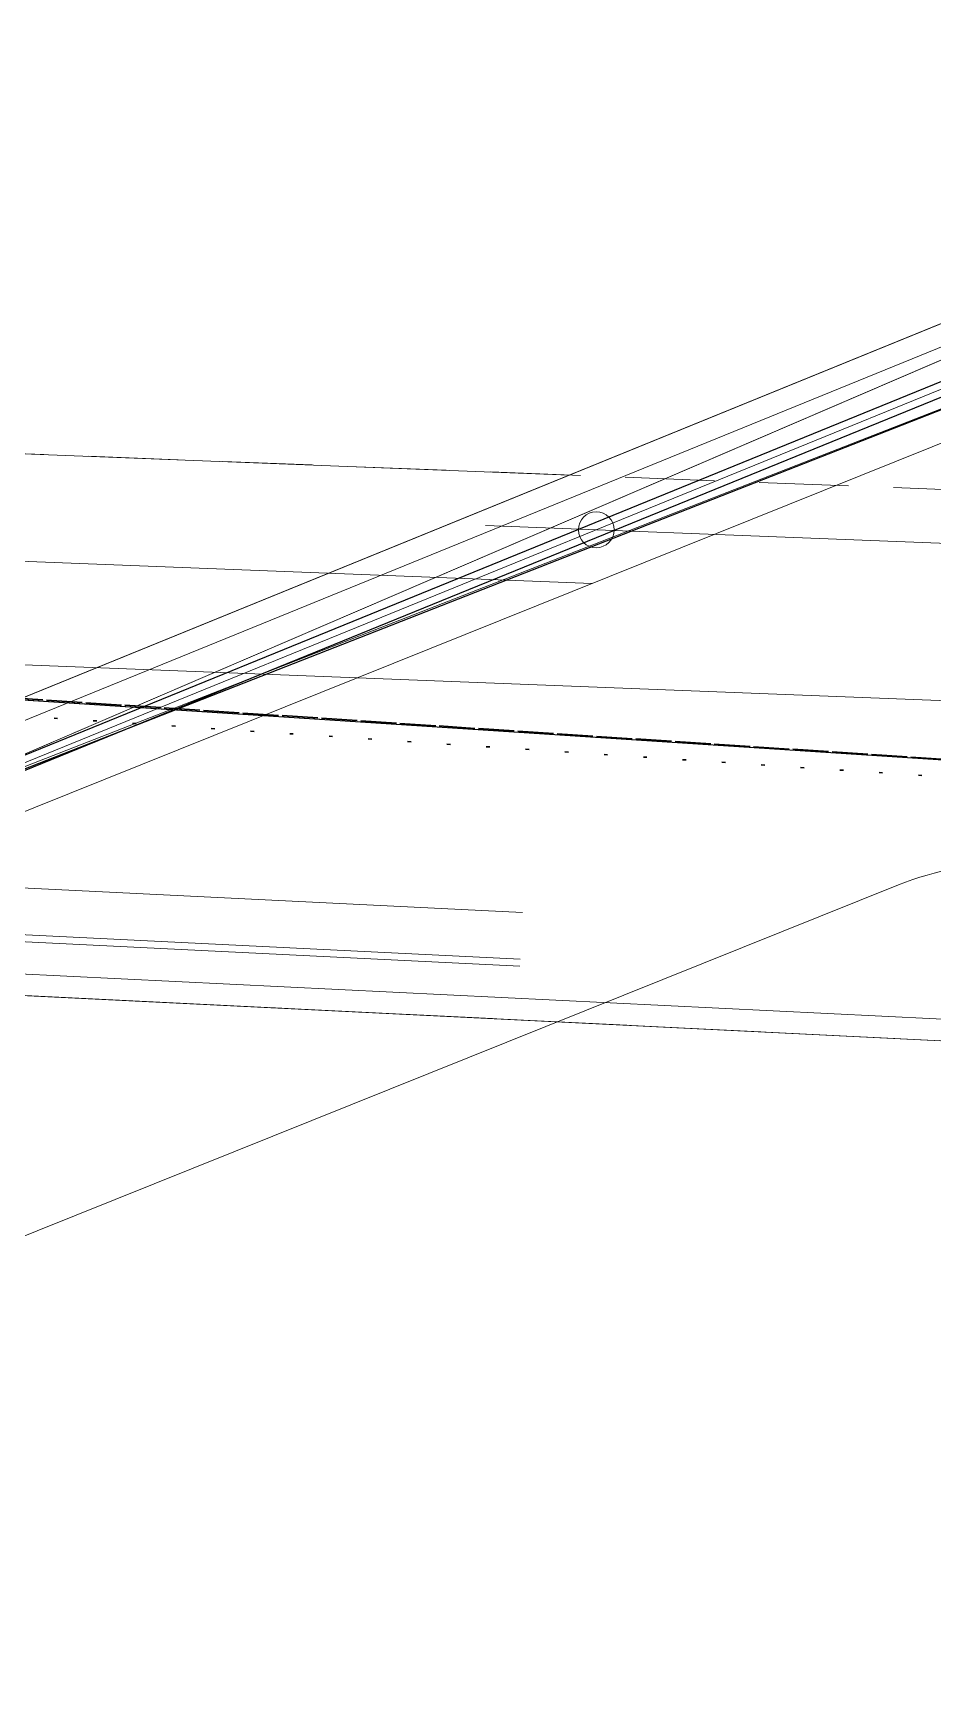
# Model space of a CAD drawing. Header units: metres. Extents: x 302924 to 306036, y 6267404 to 6269261.
# Drawn here: x 303782.45 to 303807.58, y 6268707.53 to 6268753.91 of the extents above; entities that cross this region are included whole.
import ezdxf

# ---------------------------------------------------------------- set-up
doc = ezdxf.new("R2010")
doc.units = ezdxf.units.M
for name, pattern in [('Cable Exist OH', [1, 1, 0]), ('Cable Remove', [1, 0, -1]), ('DASHED', [19.049999999999997, 12.7, -6.35]), ('HIDDEN2', [0.1875, 0.125, -0.0625])]:
    doc.linetypes.add(name, pattern=pattern)
doc.layers.add('. Const Lines _SP', color=251, linetype='Continuous', lineweight=0, plot=False, transparency=0.4)
doc.layers.add('._ MGA Trench Outline (PL)', color=248, linetype='Continuous', lineweight=0, plot=False, transparency=0.6)
for name, color, linetype, lineweight, plot in [('. Const Lines Circles _SP', 251, 'Continuous', 0, False), ('._Cable_EW_70mm_Proposed', 90, 'Cable #', 0, False), ('._Cable_HV_240mm_Al_Proposed', 11, 'Cable x', 0, False), ('._Trenching HV_SP', 56, 'IE Trench HV', 0, False)]:
    doc.layers.add(name, color=color, linetype=linetype, lineweight=lineweight, plot=plot)
doc.layers.add('. Const Lines_HV', color=7, linetype='Continuous', lineweight=0, true_color=0x990000, plot=False, transparency=0.4)
doc.layers.add('_Kerb Line_SP', color=60, linetype='Continuous', lineweight=13, transparency=0.6)
for name, color, linetype, lineweight in [('_User_EW_Final', 82, 'Continuous', 20), ('_User_HV_Final', 1, 'Continuous', 25), ('_User_TR_Final', 6, 'Continuous', 25), ('Cadastre Land Parcels_SP_EXT', 118, 'Continuous', 15), ('Cadastre Other Property_SP_EXT', 138, 'DASHED', 15), ('MEN Earth', 3, 'Continuous', 20)]:
    doc.layers.add(name, color=color, linetype=linetype, lineweight=lineweight)
doc.layers.add('Duct_SP_NEW', color=2, linetype='Continuous')
doc.layers.add('OH_Details_SP_MISC', color=7, linetype='Continuous')
doc.styles.get("Standard").update_dxf_attribs({"font": 'arial.ttf'})
doc.linetypes.add('Cable #', pattern='A,4,-0.1,["#",Standard,S=1.6,R=0,X=-0,Y=-0.8],-1.35', length=5.45)
doc.linetypes.add('Cable E UG', pattern='A,5,-0.1,["E",Standard,S=1.5,R=0,X=-0,Y=-0.75],-1.45', length=6.55)
doc.linetypes.add('Cable x', pattern='A,5,-0.05,["X",Standard,S=1.5,R=0,X=-0,Y=-0.75],-1.45', length=6.5)
doc.linetypes.add('IE Trench HV', pattern='A,4,-0.4,["/",Standard,S=2,R=0,X=0.25,Y=-1],-1.6', length=6)

msp = doc.modelspace()

# ---------------------------------------------------------------- linework, layer by layer
at = {"layer": '. Const Lines _SP', "linetype": 'Continuous', "lineweight": 0, "flags": 128}
for points in [[(303767.9640237911, 6268727.730329477), (303826.8376452711, 6268751.711536018)], [(303797.4311165492, 6268741.568854364), (303690.0784677212, 6268745.751613166)], [(303797.4311165492, 6268741.568854364), (303690.0784677212, 6268745.751613166)], [(303798.0693694863, 6268738.541709963), (303689.9616679719, 6268742.753887726)], [(303796.1167977286, 6268729.349182064), (303688.0632365426, 6268734.662367239)], [(303796.0431290758, 6268727.850992179), (303687.9895678898, 6268733.164177354)], [(303796.0529515628, 6268728.050750831), (303687.9993903768, 6268733.363936006)], [(303795.969460423, 6268726.352802295), (303687.915899237, 6268731.66598747)]]:
    msp.add_lwpolyline(points, dxfattribs=at)
at = {"layer": '. Const Lines _SP', "linetype": 'Continuous', "flags": 128}
msp.add_lwpolyline([(303734.624, 6268738.116), (303846.721, 6268733.754000002)], dxfattribs=at)
at = {"layer": '. Const Lines Circles _SP', "lineweight": 0}
msp.add_circle((303798.1805685971, 6268740.038515478), 0.5, dxfattribs=at)
at = {"layer": '. Const Lines_HV', "linetype": 'Continuous', "lineweight": 0, "flags": 128}
msp.add_lwpolyline([(303764.7264158567, 6268726.609274575), (303858.5547366638, 6268763.231359926)], dxfattribs=at)
at = {"layer": '. Const Lines_HV', "linetype": 'Continuous', "flags": 128}
msp.add_lwpolyline([(303795.0874904796, 6268740.159030434), (303855.3798490175, 6268737.809871878)], dxfattribs=at)
at = {"layer": '._ MGA Trench Outline (PL)', "flags": 128}
msp.add_lwpolyline([(303853.8542234872, 6268743.632300674), (303856.7316283859, 6268765.07980415), (303766.6815772266, 6268728.393713405), (303812.2355726003, 6268726.153666478)], close=True, dxfattribs=at)
at = {"layer": '._Cable_EW_70mm_Proposed', "linetype": 'Cable x', "lineweight": 0, "ltscale": 0.1, "flags": 128}
msp.add_lwpolyline([(303761.431758586, 6268748.725798451), (303761.431758586, 6268748.725798451), (303761.4317585863, 6268748.725798451), (303760.5284874522, 6268736.75962744), (303759.0603252752, 6268735.401649641, 0.1989188018555025), (303758.4198866921, 6268734.011281263), (303758.3209849093, 6268731.472916316, 0.4112323808753082), (303760.2212436661, 6268729.397463303), (303770.7576930231, 6268728.879367406, 0.1142307740475039), (303770.8464697665, 6268728.895370171), (303824.5046294496, 6268751.950632195, -0.4152709666087818), (303827.1141089235, 6268750.846328051), (303832.2103406573, 6268738.206707816, 0.4138119376434573), (303834.8105863763, 6268737.098668653), (303895.4916616622, 6268761.468280073, -0.1988571948001282), (303897.0219154034, 6268761.451895464), (303903.5562621664, 6268758.663767222, 0.198633428514166), (303905.0849175785, 6268758.646741522), (303916.2365317213, 6268763.114099638, -0.4088262549641734), (303918.8228236521, 6268762.035361817, -0.01358411478443053), (303927.8796866363, 6268738.84216624, 0.003742443682615696), (303929.2630916506, 6268734.647870846, -0.02598601793618541), (303933.2951862923, 6268719.013303827, -0.02787287464157029), (303935.7925500117, 6268701.868515545, 0.3694279297953657), (303937.4941648063, 6268700.067289766), (304003.963278728, 6268690.309605734, 0.0822404056929792), (304004.6166719652, 6268690.32159836), (304019.3403452025, 6268693.038352609, -0.08223845752090804), (304019.9937231229, 6268693.050347483), (304083.7460255815, 6268683.691996211, -0.1071026787212962), (304084.5390831649, 6268683.394262469), (304084.8262309644, 6268683.209181014, 0.107102655983648), (304085.6192883701, 6268682.911447299), (304096.4694764597, 6268681.318721525, 0.4142109175343371), (304098.7387399566, 6268683.007025686), (304099.3677202768, 6268687.291882192), (304100.0458302106, 6268691.911428574, -0.4142135916104134), (304102.3150948709, 6268693.599752802), (304169.29738756, 6268683.767321899), (304172.1474706334, 6268683.38152276)], format="xyb", dxfattribs=at)
at = {"layer": '._Cable_HV_240mm_Al_Proposed', "linetype": 'Cable x', "lineweight": 0, "ltscale": 0.1, "flags": 128}
msp.add_lwpolyline([(303761.4216774782, 6268748.718238878), (303761.4216774782, 6268748.718238878), (303761.4216774785, 6268748.718238878), (303760.5184063445, 6268736.752067867), (303759.0502441674, 6268735.394090068, 0.1989188018555025), (303758.4098055843, 6268734.00372169), (303758.3109038015, 6268731.465356743, 0.4112323808753082), (303760.2111625583, 6268729.38990373), (303770.7408705736, 6268728.872139317, 0.1142307740475039), (303770.8296473169, 6268728.888142082), (303824.5046294496, 6268751.950632195, -0.4152709666087818), (303827.1141089235, 6268750.846328051), (303832.2103406573, 6268738.206707816, 0.4138119376434573), (303834.8105863763, 6268737.098668653), (303895.4916616622, 6268761.468280073, -0.1988571948001282), (303897.0219154034, 6268761.451895464), (303903.5562621664, 6268758.663767222, 0.198633428514166), (303905.0849175785, 6268758.646741522), (303916.2365317213, 6268763.114099638, -0.4088262549641734), (303918.8228236521, 6268762.035361817, -0.01358411478443053), (303927.8796866363, 6268738.84216624, 0.003742443682615696), (303929.2630916506, 6268734.647870846, -0.02598601793618541), (303933.2949402214, 6268719.013253836)], format="xyb", dxfattribs=at)
at = {"layer": '._Trenching HV_SP', "lineweight": 0, "ltscale": 0.1, "flags": 128}
msp.add_lwpolyline([(304170.9514777969, 6268683.32236804), (304101.1977097519, 6268693.561625187), (304099.1208973287, 6268679.413471308), (304083.508532, 6268683.221328), (304020.1870260131, 6268692.516368467), (304003.624709, 6268689.853949), (303936.5724214625, 6268699.697243088), (303935.2579157943, 6268711.363210256), (303932.421543198, 6268725.616542942), (303931.1409413887, 6268730.44908111), (303928.4481577151, 6268739.034152521), (303918.7047708321, 6268763.835530521), (303903.8565122685, 6268757.872445002), (303896.253228, 6268761.127549), (303833.237546, 6268735.820356), (303826.1320708551, 6268753.2615275), (303763.946825112, 6268727.92746562), (303747.1944604919, 6268728.580104021), (303747.5443699426, 6268737.613034068)], dxfattribs=at)
at = {"layer": '_Kerb Line_SP', "linetype": 'Continuous', "flags": 128}
for points in [[(303468.8457970539, 6268714.495619614), (303625.7926519182, 6268710.184896439), (303685.7709125389, 6268708.569887796, 0.1092185953920714), (303748.8333701475, 6268718.775974347), (303937.5514168507, 6268794.536618332, -0.0903709938717458), (303993.2271006833, 6268806.381219407), (304088.109299422, 6268808.518193481), (304103.8156316712, 6268808.518193481), (304133.5286698796, 6268806.000229329), (304148.5934440989, 6268804.235582397), (304180.0354207333, 6268799.681040284, 0.3787610673380085), (304193.3660899265, 6268808.34667759), (304193.3660899265, 6268808.34667759), (304196.4944727671, 6268829.952132067)], [(303832.8020630892, 6268632.387323949), (303835.472588282, 6268649.897470252, 0.1338637350118694), (303830.4394893354, 6268693.547596346), (303817.6837589293, 6268725.395860544, 0.4144506970701661), (303806.6263956434, 6268730.123618853), (303774.6072423056, 6268717.269575023), (303774.6072423056, 6268717.269575023), (303752.9314145076, 6268708.567838748, -0.09889172314317954), (303693.0515821984, 6268697.385962584), (303483.4031140588, 6268703.014970847, -0.005203143865544591), (303460.4669814821, 6268703.832838094, -0.008826240711896598), (303415.3658160609, 6268706.611974046)]]:
    msp.add_lwpolyline(points, format="xyb", dxfattribs=at)
at = {"layer": '_User_EW_Final', "linetype": 'Continuous', "flags": 128}
msp.add_lwpolyline([(303745.545, 6268737.691000001), (303858.682993, 6268730.284991), (303965.112, 6268714.683018), (304082.250984, 6268697.512001), (304173.4949019651, 6268684.129227345)], dxfattribs=at)
at = {"layer": '_User_HV_Final', "linetype": 'Cable x', "flags": 128}
msp.add_lwpolyline([(303760.462129877, 6268735.353397357), (303760.1897580978, 6268729.814207633, 0.4142135627677294), (303760.3796942619, 6268729.604626494), (303771.2528393203, 6268729.069974679), (303827.0719787308, 6268750.943340294), (303832.0401763207, 6268738.57237685), (303896.2879923838, 6268764.374396747), (303906.1803744051, 6268760.153434703), (303915.4579504213, 6268763.871987421), (303923.0231425597, 6268744.997266402, -0.07265847912912182), (303933.5815180354, 6268700.641667379), (304006.6655187489, 6268689.912917431), (304017.2914880821, 6268693.447014957), (304085.2631496923, 6268683.469293974), (304086.4767177117, 6268682.785583138), (304096.3705379876, 6268681.333239935), (304098.2568463064, 6268694.194430504), (304173.4536847702, 6268683.157243779), (304162.6705818817, 6268609.904322397)], format="xyb", dxfattribs=at)
at = {"layer": '_User_TR_Final', "linetype": 'Continuous', "flags": 128}
msp.add_lwpolyline([(303745.545, 6268737.691000001), (303858.682993, 6268730.284991), (303965.112, 6268714.683018), (304082.250984, 6268697.512001), (304173.4949019651, 6268684.129227345)], dxfattribs=at)
at = {"layer": 'Cadastre Land Parcels_SP_EXT', "linetype": 'Continuous'}
for points in [[(303867.972793407, 6268842.8768222), (303869.38867695, 6268851.66176612), (303878.034850325, 6268905.32047528), (303795.899383241, 6268864.67095252), (303738.942334098, 6268819.48413648), (303697.886127963, 6268785.98584585), (303696.179806769, 6268786.74444638), (303687.916378631, 6268731.66623204), (303763.946825112, 6268727.92746562), (303857.463950104, 6268766.02603069), (303860.355960037, 6268787.58731623), (303867.972793407, 6268842.8768222)], [(303854.403224869, 6268743.21210028), (303857.463950104, 6268766.02603069), (303763.946825112, 6268727.92746562), (303812.342235197, 6268725.54769654), (303854.403224869, 6268743.21210028)], [(303805.182081465, 6268418.34407389), (303807.947245758, 6268436.23098749), (303832.728431913, 6268596.5014257), (303842.253603175, 6268660.17042886), (303851.773651146, 6268723.60853057), (303851.544781331, 6268723.62072047), (303687.916378631, 6268731.66623204), (303515.797974627, 6268738.41069247), (303503.010856425, 6268411.82424331), (303454.191891434, 6268360.05364387), (303461.055424232, 6268356.85096811), (303454.925758829, 6268331.42283386), (303496.241309532, 6268374.53197838), (303792.818606502, 6268330.91191799), (303794.748762551, 6268343.42900338), (303799.229699628, 6268373.29452673), (303804.162634714, 6268410.62742466), (303805.182081465, 6268418.34407389)]]:
    msp.add_lwpolyline(points, close=True, dxfattribs=at)
at = {"layer": 'Cadastre Other Property_SP_EXT', "linetype": 'HIDDEN2', "ltscale": 20}
msp.add_lwpolyline([(304172.300002724, 6268692.52296334), (303853.945035232, 6268739.36691437), (303690.0784677212, 6268745.751613166), (303514.0712498762, 6268753.066193843), (303170.041008721, 6268767.85402491), (302924.067958981, 6268778.11500253), (302934.610044455, 6268762.34093511), (303170.356957501, 6268752.49198932), (303269.889911978, 6268748.3329348), (303333.158005862, 6268745.6159917), (303394.872973451, 6268742.99707928), (303455.397073825, 6268740.40197123), (303511.838942846, 6268738.48204138), (303515.571033703, 6268738.41993365), (303515.798040737, 6268738.41106111), (303687.915899237, 6268731.66598747), (303851.544906524, 6268723.62097937), (303851.774077591, 6268723.60799518), (304170.015000558, 6268676.93002546), (304172.300002724, 6268692.52296334)], close=True, dxfattribs=at)
at = {"layer": 'Duct_SP_NEW'}
for p, q in [((303771.6404447016, 6268729.443815004), (303826.2349604111, 6268751.683741581)), ((303771.79135016765, 6268729.073372647), (303826.38586587715, 6268751.313299224))]:
    msp.add_line(p, q, dxfattribs=at)
at = {"layer": 'MEN Earth', "linetype": 'Cable E UG', "lineweight": 0, "ltscale": 0.5, "flags": 128}
msp.add_lwpolyline([(303760.5166364216, 6268736.752335897), (303760.5166364216, 6268736.752335897), (303760.5166364218, 6268736.752335897), (303760.5166364216, 6268736.752335897), (303759.0787871318, 6268735.792200982, 0.240242142064553), (303758.1909598784, 6268734.206804899), (303758.0932514835, 6268731.699068865, 0.4112323808753082), (303759.9935102403, 6268729.623615852), (303770.7904338312, 6268729.092711973, 0.114230774113335), (303771.6782012634, 6268729.252739632), (303824.5046294496, 6268751.950632195, -0.4152709666087818), (303827.1141089235, 6268750.846328051), (303832.2103406573, 6268738.206707816, 0.4138119376434573), (303834.8105863763, 6268737.098668653), (303895.4916616622, 6268761.468280073, -0.1988571948001282), (303897.0219154034, 6268761.451895464), (303903.5562621664, 6268758.663767222, 0.198633428514166), (303905.0849175785, 6268758.646741522), (303916.2365317213, 6268763.114099638, -0.4088262549641734), (303918.8228236521, 6268762.035361817, -0.01358411478443053), (303927.8796866363, 6268738.84216624, 0.003742443682615696), (303929.2630916506, 6268734.647870846, -0.02598601793618541), (303933.2951862923, 6268719.013303827, -0.02787287464157029), (303935.7925500117, 6268701.868515545, 0.3694279297953657), (303937.4941648063, 6268700.067289766), (304003.963278728, 6268690.309605734, 0.0822404056929792), (304004.6166719652, 6268690.32159836), (304019.3403452025, 6268693.038352609, -0.08223845752090804), (304019.9937231229, 6268693.050347483), (304083.7460255815, 6268683.691996211, -0.1071026787212962), (304084.5390831649, 6268683.394262469), (304084.8262309644, 6268683.209181014, 0.107102655983648), (304085.6192883701, 6268682.911447299), (304096.4694764597, 6268681.318721525, 0.4142109175343371), (304098.7387399566, 6268683.007025686), (304099.3677202768, 6268687.291882192), (304100.0458302106, 6268691.911428574, -0.4142135916104134), (304102.3150948709, 6268693.599752802), (304169.29738756, 6268683.767321899), (304172.1474706334, 6268683.38152276)], format="xyb", dxfattribs=at)
at = {"layer": 'OH_Details_SP_MISC', "color": 7, "linetype": 'Cable Exist OH', "lineweight": 30, "flags": 128}
msp.add_lwpolyline([(304128.549801, 6268364.861315), (304137.030817, 6268421.91885), (304151.3280846404, 6268518.832378857), (304163.335673, 6268603.959838), (304175.0607224356, 6268683.899197825), (304082.250984, 6268697.512001), (303965.1120000001, 6268714.683018), (303858.682993, 6268730.284991), (303747.5441341975, 6268737.606983548), (303622.527, 6268742.477999999), (303502.824, 6268747.306)], dxfattribs=at)
at = {"layer": 'OH_Details_SP_MISC', "color": 7, "linetype": 'Cable Remove', "lineweight": 30, "flags": 128}
msp.add_lwpolyline([(304162.8405665574, 6268604.02967488), (304174.4934547313, 6268683.4770517), (304082.1784232109, 6268697.017294086), (303965.0394816345, 6268714.188304864), (303858.6302131134, 6268729.787384299), (303761.2403364736, 6268736.217304837)], dxfattribs=at)

doc.saveas('drawing.dxf')
